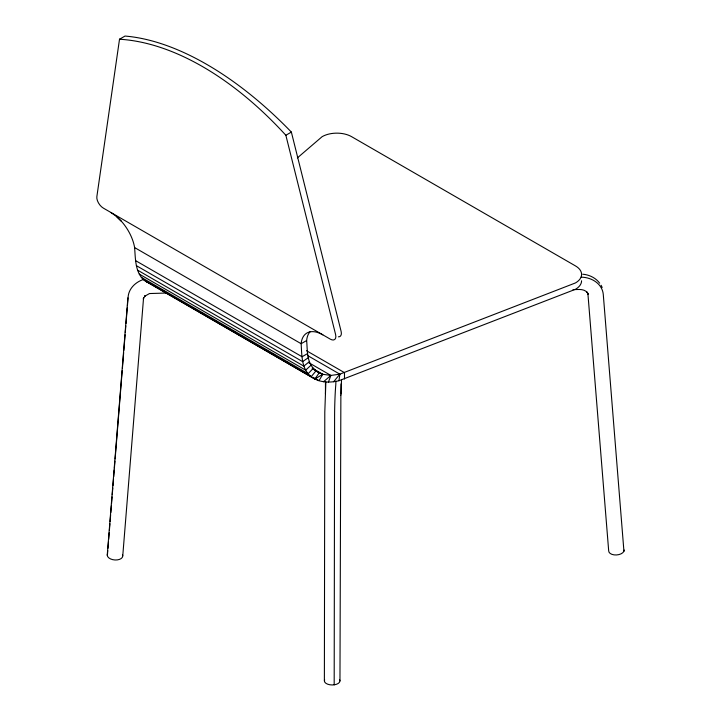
<?xml version="1.0" encoding="UTF-8"?>
<svg xmlns="http://www.w3.org/2000/svg" width="721" height="721" viewBox="0 0 721 721"><rect width="100%" height="100%" fill="white"/><g stroke="black" fill="none" stroke-linecap="round" stroke-linejoin="round"><path stroke-width="1.08" d="M324.378 680.876L324.792 412.169L325.874 382.031M325.441 393.972L325.459 381.616M334.183 684.815L334.598 415.918A23.649 1.081 -88.3 0 1 335.806 384.554L335.905 381.202M339.961 680.894L340.871 395.279M341.015 393.99L341.033 383.878M341.529 379.588L341.078 392.269M107.24 555.089L127.896 297.872M107.771 550.583L107.501 553.935A7.778 4.47 4.6 0 0 114.99 559.983A7.778 4.47 4.6 0 0 122.489 554.746M107.952 548.348L108.492 541.642M108.673 539.398L109.213 532.693M109.385 530.458L109.925 523.743M110.106 521.508L110.646 514.803M110.827 512.559L111.367 505.854M111.548 503.618L112.079 496.904M112.26 494.669L112.8 487.964M112.981 485.72L113.521 479.014M113.702 476.779L114.233 470.065M114.414 467.83L114.954 461.125M115.135 458.88L122.228 370.54M122.408 368.305L123.67 352.65M123.85 350.406L125.103 334.751M125.283 332.516L125.824 325.811M126.004 323.567L127.256 307.912M127.437 305.677L128.158 296.728A23.649 19.251 -5.4 0 1 142.704 279.721M122.75 555.918L143.56 297.863L143.308 298.972L145.137 295.709L144.551 296.34L149.508 293.546L166.65 293.032M110.836 212.443L116.27 216.282L121.47 221.356A32.508 17.746 57.4 0 1 134.611 247.573C135.557 259.172 134.962 274.764 146.381 281.74L314.87 379.012C322.314 382.788 331.047 382.671 338.987 380.724L339.852 374.172L575.475 282.929A20.837 12.032 0 0 0 575.475 265.914L351.596 136.666A20.837 12.032 0 0 0 322.134 136.666L297.367 157.908M119.515 39.231L96.857 196.653A8.499 4.479 56 0 0 103.337 208.108L330.335 339.167A8.499 4.479 56 0 0 335.589 334.481L285.858 135.269A287.21 165.821 60 0 0 119.515 39.231L125.021 36.05A286.291 150.878 56 0 1 291.365 132.087L341.096 331.309A8.499 4.479 56 0 1 338.401 336.842M328.434 382.112L330.894 375.434L339.852 374.172L307.723 355.615M323.531 381.76L330.894 375.434L322.792 374.289L318.988 380.724L313.139 377.344M314.87 379.012L319.223 372.829L322.792 374.289L314.87 379.012L143.668 279.91M333.616 381.76L339.852 374.172M310.165 331.642A32.508 17.746 57.4 0 0 306.641 340.528C307.516 349.883 306.578 360.698 313.32 368.251L308.155 373.694L141.28 277.342M311.084 365.196L305.668 370.152L139.252 274.079M309.363 361.69L303.802 366.115L137.612 270.159M308.191 357.796L302.604 361.618L136.377 265.652M285.858 135.269L291.365 132.087M306.641 340.528L301.135 343.71L134.611 247.573M307.588 353.569L302.081 356.751L135.575 260.623M338.987 380.724L575.475 289.292A20.837 12.032 0 0 0 581.577 280.784M573.015 289.599C578.395 289.707 583.677 288.283 587.651 292.843L586.975 292.05L588.138 294.438L587.876 293.303L608.686 550.871A7.778 4.488 -4.6 0 0 616.446 554.963A7.778 4.488 -4.6 0 0 624.206 550.042M582.721 274.214C589.282 274.764 595.708 277.846 599.692 283.182M146.381 281.74L149.364 282.794M306.533 350.739L344.485 372.649L344.485 379.012M308.489 362.501L330.894 375.434M312.112 368.125L322.792 374.289M313.121 369.116L319.223 372.829L315.32 370.576M153.258 285.047L155.213 286.165M162.036 290.112L167.885 293.483M178.61 299.675L181.53 301.369M192.255 307.561L195.184 309.246M197.13 310.372L199.077 311.499M201.033 312.626L203.953 314.311M210.775 318.249L212.731 319.376M214.678 320.503L216.624 321.629M224.429 326.126L226.376 327.253M228.323 328.379L230.278 329.506M233.198 331.191L235.154 332.318M241.977 336.265L243.923 337.383M250.746 341.33L252.701 342.448M264.4 349.207L270.249 352.587M272.196 353.705L275.116 355.399M280.965 358.779L283.894 360.464M285.84 361.591L287.796 362.717M299.494 369.467L301.441 370.594M303.388 371.721L306.317 373.406M313.32 368.251L316.05 370.81L311.238 376.659C301.18 368.909 301.937 355.02 301.135 343.71A32.508 17.746 57.4 0 1 322.828 334.841M116.27 216.282L121.47 221.356M601.098 285.255L602.179 287.472M623.935 551.223L603.279 294.492A23.649 19.314 -5.4 0 0 581.171 277.152M340.745 392.729A7.778 4.894 0.1 0 1 340.745 395.252M339.681 679.849A7.778 4.065 0.1 0 1 332.174 684.959A7.778 4.065 0.1 0 1 324.657 679.831"/></g></svg>
